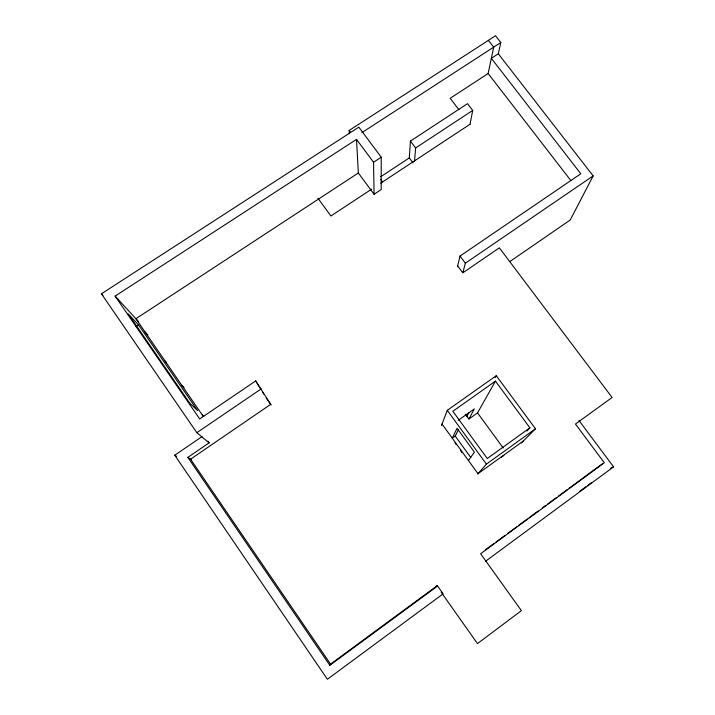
<?xml version="1.0" encoding="UTF-8"?>
<svg xmlns="http://www.w3.org/2000/svg" width="715" height="715" viewBox="0 0 715 715"><rect width="100%" height="100%" fill="white"/><g stroke="black" fill="none" stroke-linecap="round" stroke-linejoin="round"><path stroke-width="1.07" d="M202.104 436.561L174.764 455.205L327.372 679.25L443.13 593.852L437.589 586.014L329.812 665.308L187.839 457.386L209.102 442.844L196.84 432.7L101.441 293.802L358.823 127.154L381.238 157.22L381.193 189.555L374.079 194.257L358.331 172.985L356.517 139.371L115.115 296.117L199.7 418.945L255.711 380.925L271.137 405.048M413.038 162.886L409.311 157.908L410.437 141.087L467.53 103.657L472.713 110.423L469.978 124.499M414.548 161.224L415.612 147.96L410.437 141.087M458.941 109.744L450.191 98.295L488.139 73.52L493.69 47.145L488.417 40.353M457.466 266.686L460.04 256.05L580.812 173.772L491.339 58.326L498.31 53.795L500.804 42.525L495.531 35.75L349.161 130.452L349.385 133.705M462.9 272.513L465.358 263.183L593.155 175.89L498.31 53.795M441.459 425.55L447.277 410.33L496.281 375.706L535.472 428.777L521.36 442.978M468.459 460.549L474.402 452.139L457.073 428.294L452.246 438.179L455.232 436.052L458.431 429.679M468.879 412.564L466.967 416.291L468.942 418.999L477.531 412.895L495.45 381.14L529.895 427.838L526.875 431.011M593.155 175.89L570.204 220.032L509.884 261.538M468.942 418.999L474.322 408.909L458.235 420.322M495.227 377.609L496.281 375.706M329.812 665.308L330.965 663.484M477.674 474.081L486.397 464.133L535.472 428.777M579.883 491.187L585.978 486.692M587.712 485.414L591.198 482.848M485.521 561.275L613.559 466.85L578.98 420.492M485.387 549.844L494.324 543.266M496.112 541.952L505.04 535.383M507.722 533.408L516.659 526.839M518.447 525.525L527.384 518.956M529.172 517.642L538.109 511.064M542.292 507.981L545.876 505.353M547.663 504.039L556.61 497.452M558.406 496.139L567.352 489.552M569.14 488.238L602.253 463.883M436.776 585.996L330.553 664.128L190.565 459.191L270.708 404.332L266.221 397.942M523.273 441.057L477.995 473.714L442.022 424.067M501.483 457.144L503.887 455.41M529.895 427.838L487.255 458.529L452.854 411.268L495.45 381.14M196.84 432.7L261.261 388.844M371.72 189.091L330.911 216.002L317.916 198.225M380.738 183.147L470.023 124.258M415.612 147.96L472.713 110.423M380.666 176.775L409.311 157.908M374.079 194.257L373.543 162.26L381.238 157.22M358.331 172.985L135.913 318.72L203.4 416.604M135.913 326.657L138.549 324.932L197.581 410.589L189.636 403.028L128.173 313.796L138.549 324.932M361.879 132.65L500.804 42.525M610.592 468.352L613.559 466.85M436.239 585.987L437.589 586.014M174.764 455.205L176.623 456.367M187.839 457.386L191.477 459.79M202.247 414.932L203.775 416.389M181.842 385.34L184.086 387.593M165.138 361.102L166.658 362.684M101.441 293.802L102.969 295.393M144.877 331.724L147.871 334.933M115.115 296.117L138.478 321.509M488.139 73.52L570.865 180.573M460.04 256.05L465.358 263.183M457.654 265.909L462.82 272.835L499.347 247.837L612.111 397.486L575.468 424.058L604.309 462.766L480.623 553.75L521.387 610.646L477.486 643.607L441.227 592.297M356.517 139.371L373.543 162.26M349.161 130.452L350.466 132.212M380.621 179.295L382.579 181.932M477.531 412.895L503.181 447.956M447.277 410.33L486.397 464.133M455.232 436.052L470.792 457.511M454.963 442.951L456.224 444.685M460.63 450.772L461.89 452.506M207.949 441.173L209.102 442.844M255.711 380.925L260.912 389.416M262.646 392.24L263.808 394.126M465.233 414.271A25.141 24.846 27 0 1 467.324 416.782"/></g></svg>
